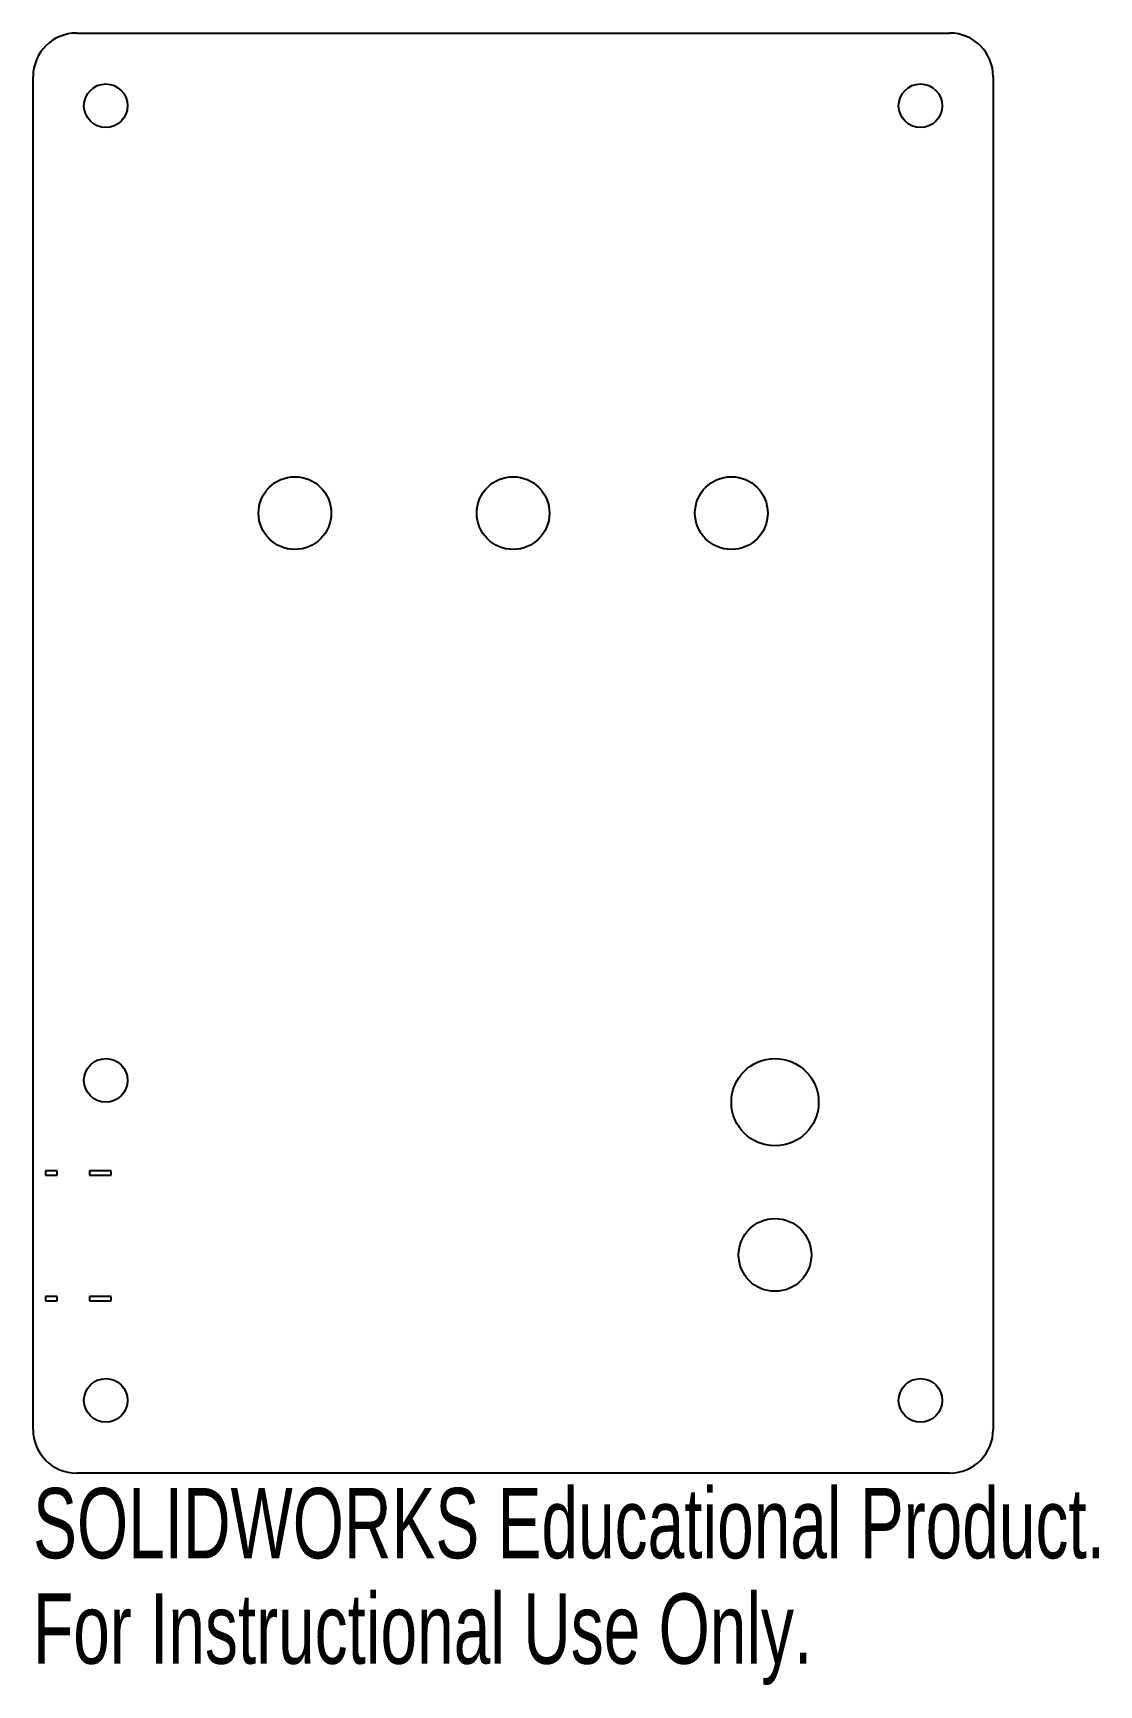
# Model space of a CAD drawing. Header units: millimetres. Extents: x -33 to 40, y -64 to 50.
import ezdxf

# ---------------------------------------------------------------- set-up
doc = ezdxf.new("R2010")
doc.units = ezdxf.units.MM
doc.styles.add('SLDTEXTSTYLE0', font='TXT', dxfattribs={"width": 0.7})

msp = doc.modelspace()

# ---------------------------------------------------------------- linework, layer by layer
at = {"color": 7, "linetype": 'Continuous', "lineweight": 25}
for p, q in [((-30, 49.5), (30, 49.5)), ((-33, -46.5), (-33, 46.5)), ((33, 46.5), (33, -46.5)), ((-31.35, -28.71), (-32.15, -28.71)), ((-32.15, -28.71), (-32.15, -29.01)), ((-32.15, -29.01), (-31.35, -29.01)), ((-31.35, -29.01), (-31.35, -28.71)), ((-29.12, -28.71), (-29.12, -29.01)), ((-27.62, -28.71), (-29.12, -28.71)), ((-29.12, -29.01), (-27.62, -29.01)), ((-27.62, -29.01), (-27.62, -28.71)), ((-31.35, -37.35), (-32.15, -37.35)), ((-32.15, -37.35), (-32.15, -37.65)), ((-31.35, -37.65), (-31.35, -37.35)), ((-29.12, -37.35), (-29.12, -37.65)), ((-27.62, -37.35), (-29.12, -37.35)), ((-27.62, -37.65), (-27.62, -37.35)), ((-32.15, -37.65), (-31.35, -37.65)), ((-29.12, -37.65), (-27.62, -37.65)), ((30, -49.5), (-30, -49.5))]:
    msp.add_line(p, q, dxfattribs=at)
for centre, radius in [((-28, 44.5), 1.5), ((28, 44.5), 1.5), ((-15, 16.5), 2.5), ((0, 16.5), 2.5), ((15, 16.5), 2.5), ((-28, -22.5), 1.5), ((18, -24), 3), ((18, -34.5), 2.5), ((-28, -44.5), 1.5), ((28, -44.5), 1.5)]:
    msp.add_circle(centre, radius, dxfattribs=at)
for centre, start, end in [((-30, 46.5), 90, 180), ((30, 46.5), 0, 90), ((-30, -46.5), 180, 270), ((30, -46.5), 270, 0)]:
    msp.add_arc(centre, 3, start, end, dxfattribs=at)

# ---------------------------------------------------------------- texts
at = {"color": 7, "linetype": 'Continuous', "char_height": 4.8336, "attachment_point": 1, "style": 'SLDTEXTSTYLE0'}
for s, insert in [('SOLIDWORKS Educational Product.', (-33, -50.52)), ('For Instructional Use Only.', (-33, -57.77))]:
    msp.add_mtext(s, dxfattribs=dict(at, insert=insert))

doc.saveas('drawing.dxf')
